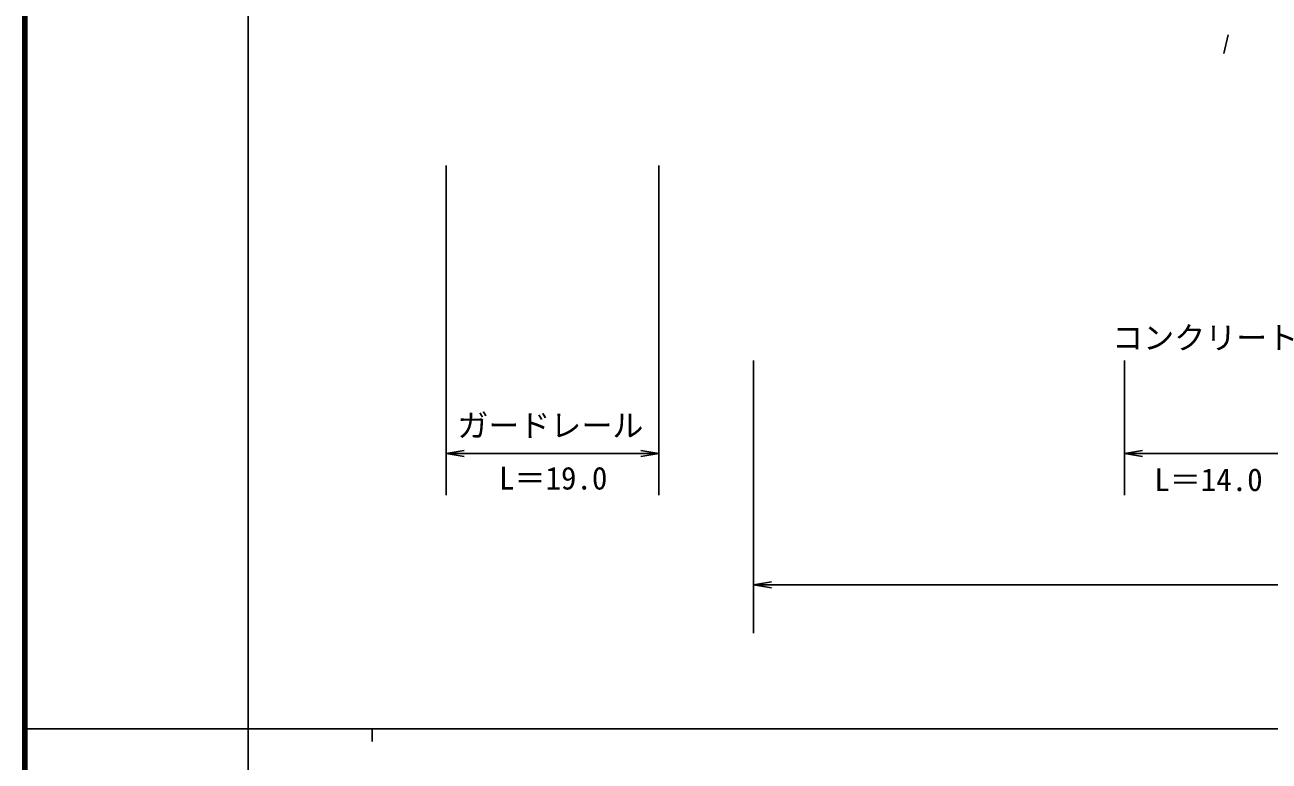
# Model space of a CAD drawing. Units: millimetres, scale not verified. Extents: x 40000 to 680000, y 20000 to 380000.
# Drawn here: x 40000 to 140324, y 202409 to 261787 of the extents above; entities that cross this region are included whole.
import ezdxf
from ezdxf.enums import TextEntityAlignment as Align

# ---------------------------------------------------------------- set-up
doc = ezdxf.new("R2010")
doc.units = ezdxf.units.MM
doc.header["$LTSCALE"] = 1000
for name, color, linetype, lineweight in [('M-BGD', 7, 'Continuous', 25), ('M-STR-STR3', 7, 'Continuous', 25), ('M-TTL', 2, 'Continuous', 140), ('M-TTL-BAND', 7, 'Continuous', 25)]:
    doc.layers.add(name, color=color, linetype=linetype, lineweight=lineweight)
doc.styles.add('ＭＳ ゴシック', font='')
doc.styles.get('ＭＳ ゴシック').set_extended_font_data('MS Gothic')

# ---------------------------------------------------------------- blocks, each defined once
blk = doc.blocks.new('open_arrow')
at = {"color": 0, "linetype": 'Continuous', "lineweight": -2}
blk.add_lwpolyline([(7.5, 1.25), (0, 0), (7.5, -1.25)], dxfattribs=at)

msp = doc.modelspace()

# ---------------------------------------------------------------- linework, layer by layer
at = {"layer": 'M-BGD'}
msp.add_line((137026, 260981), (136665, 259470), dxfattribs=at)
at = {"layer": 'M-STR-STR3'}
for p, q in [((73982, 250449), (73982, 223853)), ((91115, 250449), (91115, 223853)), ((98746, 234713), (98746, 212737)), ((128664, 234713), (128664, 223853)), ((91115, 227210), (73982, 227210)), ((142058, 227210), (128664, 227210)), ((208344, 216615), (98746, 216615))]:
    msp.add_line(p, q, dxfattribs=at)
at = {"layer": 'M-TTL'}
msp.add_line((40000, 380000), (40000, 20000), dxfattribs=at)
at = {"layer": 'M-TTL-BAND'}
for p, q in [((58000, 370000), (58000, 20000)), ((40000, 205000), (579000, 205000)), ((68000, 205000), (68000, 204000))]:
    msp.add_line(p, q, dxfattribs=at)

# ---------------------------------------------------------------- block references
at = {"layer": 'M-STR-STR3', "xscale": 193, "yscale": 193}
for p in [(73982, 227210), (128664, 227210), (98746, 216615)]:
    msp.add_blockref('open_arrow', p, dxfattribs=at)
at = {"layer": 'M-STR-STR3', "xscale": 193, "yscale": 193, "rotation": 180}
msp.add_blockref('open_arrow', (91115, 227210), dxfattribs=at)

# ---------------------------------------------------------------- texts
at = {"layer": 'M-STR-STR3', "style": 'ＭＳ ゴシック'}
for s, p in [('コンクリート', (127672, 236554)), ('ガードレール', (74870, 229480)), ('L＝19.0', (78233, 225229)), ('L＝14.0', (131068, 225105))]:
    msp.add_text(s, height=1833, dxfattribs=at).set_placement(p, align=Align.MIDDLE_LEFT)

doc.saveas('drawing.dxf')
